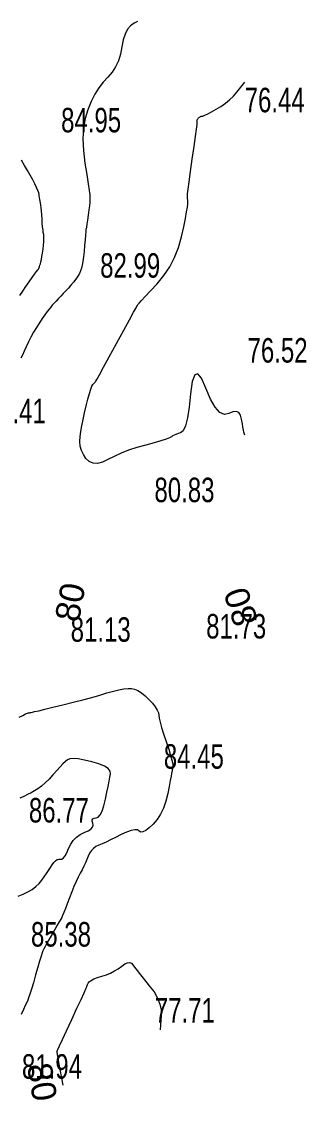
# Model space of a CAD drawing. Header units: metres. Extents: x 431006 to 434411, y 2469261 to 2473208.
# Drawn here: x 433614.7 to 433661.2, y 2471699.2 to 2471875.3 of the extents above; entities that cross this region are included whole.
import ezdxf
from ezdxf.enums import TextEntityAlignment as Align

# ---------------------------------------------------------------- set-up
doc = ezdxf.new("R2010")
doc.units = ezdxf.units.M
doc.header["$MEASUREMENT"] = 0
for name, color, linetype, lineweight in [('CAO DO', 8, 'Continuous', 18), ('MH_DongMuc', 8, 'Continuous', 18), ('MH_DongMuc_Con', 8, 'Continuous', 18)]:
    doc.layers.add(name, color=color, linetype=linetype, lineweight=lineweight)
doc.styles.get("Standard").update_dxf_attribs({"font": 'arial.ttf'})

msp = doc.modelspace()

# ---------------------------------------------------------------- linework, layer by layer
at = {"layer": 'MH_DongMuc_Con', "color": 8, "lineweight": 0}
for points, elevation in [([(433633.66, 2471875.31), (433633.08, 2471875.01), (433632.51, 2471874.6), (433632.02, 2471874.01), (433631.63, 2471873.24), (433631.33, 2471872.28), (433631.11, 2471871.14), (433630.89, 2471869.96), (433630.54, 2471868.87), (433630.08, 2471867.88), (433629.49, 2471866.99), (433628.79, 2471866.2), (433628.05, 2471865.39), (433627.35, 2471864.46), (433626.7, 2471863.4), (433626.1, 2471862.21), (433625.55, 2471860.89), (433625.11, 2471859.44), (433624.84, 2471857.85), (433624.74, 2471856.11), (433624.82, 2471854.22), (433625.07, 2471852.19), (433625.38, 2471850.29), (433625.61, 2471848.8), (433625.78, 2471847.71), (433625.87, 2471847.02), (433625.9, 2471846.74), (433625.89, 2471846.66), (433625.88, 2471846.58), (433625.89, 2471846.49), (433625.89, 2471846.39), (433625.9, 2471846.28), (433625.9, 2471846.1), (433625.87, 2471845.74), (433625.81, 2471845.22), (433625.72, 2471844.54), (433625.6, 2471843.7), (433625.47, 2471842.86), (433625.38, 2471842.21), (433625.31, 2471841.74), (433625.27, 2471841.47), (433625.25, 2471841.37), (433625.24, 2471841.26), (433625.22, 2471840.95), (433625.17, 2471840.42), (433625.11, 2471839.68), (433625.03, 2471838.73), (433624.94, 2471837.74), (433624.84, 2471836.88), (433624.74, 2471836.14), (433624.63, 2471835.53), (433624.52, 2471835.05), (433624.38, 2471834.62), (433624.18, 2471834.18), (433623.91, 2471833.72), (433623.59, 2471833.24), (433623.21, 2471832.74), (433622.79, 2471832.25), (433622.38, 2471831.77), (433621.96, 2471831.31), (433621.55, 2471830.87), (433621.13, 2471830.44), (433620.73, 2471830.04), (433620.37, 2471829.67), (433620.04, 2471829.32), (433619.75, 2471828.99), (433619.5, 2471828.69), (433619.24, 2471828.36), (433618.92, 2471827.93), (433618.55, 2471827.42), (433618.13, 2471826.8), (433617.65, 2471826.1), (433617.16, 2471825.34), (433616.71, 2471824.57), (433616.28, 2471823.79), (433615.88, 2471823.01), (433615.51, 2471822.21), (433615.18, 2471821.46), (433614.88, 2471820.84), (433614.62, 2471820.33)], 84), ([(433651.13, 2471807.79), (433650.97, 2471808.28), (433650.91, 2471808.6), (433650.83, 2471809.06), (433650.74, 2471809.64), (433650.63, 2471810.36), (433650.45, 2471811.03), (433650.16, 2471811.46), (433649.74, 2471811.65), (433649.2, 2471811.6), (433648.54, 2471811.32), (433647.82, 2471811.16), (433647.08, 2471811.49), (433646.33, 2471812.32), (433645.57, 2471813.64), (433644.8, 2471815.46), (433644.08, 2471817.07), (433643.47, 2471817.78), (433642.97, 2471817.6), (433642.58, 2471816.51), (433642.3, 2471814.53), (433642.06, 2471812.32), (433641.78, 2471810.59), (433641.45, 2471809.31), (433641.08, 2471808.5), (433640.67, 2471808.15), (433640.26, 2471808.03), (433639.91, 2471807.9), (433639.61, 2471807.77), (433639.37, 2471807.64), (433639.17, 2471807.5), (433638.87, 2471807.34), (433638.3, 2471807.12), (433637.46, 2471806.85), (433636.36, 2471806.53), (433634.98, 2471806.15), (433633.53, 2471805.74), (433632.19, 2471805.3), (433630.96, 2471804.82), (433629.84, 2471804.32), (433628.83, 2471803.79), (433627.93, 2471803.36), (433627.12, 2471803.17), (433626.4, 2471803.2), (433625.77, 2471803.47), (433625.24, 2471803.97), (433624.82, 2471804.61), (433624.51, 2471805.28), (433624.32, 2471805.99), (433624.25, 2471806.74), (433624.3, 2471807.53), (433624.43, 2471808.38), (433624.59, 2471809.31), (433624.78, 2471810.31), (433625.02, 2471811.4), (433625.29, 2471812.57), (433625.56, 2471813.67), (433625.81, 2471814.57), (433626.03, 2471815.26), (433626.22, 2471815.75), (433626.38, 2471816.03), (433626.52, 2471816.19), (433626.64, 2471816.33), (433626.73, 2471816.45), (433626.8, 2471816.53), (433626.85, 2471816.59), (433627.01, 2471816.88), (433627.44, 2471817.63), (433628.11, 2471818.86), (433629.04, 2471820.57), (433630.23, 2471822.75), (433631.42, 2471824.92), (433632.34, 2471826.62), (433633, 2471827.84), (433633.41, 2471828.57), (433633.55, 2471828.83), (433633.56, 2471828.86), (433633.59, 2471828.89), (433633.62, 2471828.94), (433633.67, 2471829.01), (433633.72, 2471829.09), (433633.9, 2471829.29), (433634.29, 2471829.73), (433634.92, 2471830.41), (433635.77, 2471831.33), (433636.84, 2471832.49), (433637.95, 2471833.82), (433638.91, 2471835.25), (433639.7, 2471836.78), (433640.34, 2471838.41), (433640.82, 2471840.15), (433641.18, 2471841.79), (433641.46, 2471843.15), (433641.66, 2471844.22), (433641.79, 2471845.01), (433641.83, 2471845.51), (433641.83, 2471845.84), (433641.83, 2471846.14), (433641.82, 2471846.39), (433641.81, 2471846.6), (433641.79, 2471846.78), (433641.81, 2471847.14), (433641.89, 2471847.93), (433642.05, 2471849.14), (433642.28, 2471850.78), (433642.58, 2471852.84), (433642.88, 2471854.9), (433643.1, 2471856.53), (433643.26, 2471857.72), (433643.35, 2471858.48), (433643.37, 2471858.8), (433643.36, 2471858.91), (433643.35, 2471859), (433643.36, 2471859.09), (433643.37, 2471859.17), (433643.39, 2471859.24), (433643.42, 2471859.31), (433643.47, 2471859.39), (433643.52, 2471859.46), (433643.59, 2471859.54), (433643.66, 2471859.62), (433643.75, 2471859.69), (433643.84, 2471859.75), (433643.93, 2471859.78), (433644.03, 2471859.81), (433644.13, 2471859.82), (433644.31, 2471859.86), (433644.63, 2471860), (433645.09, 2471860.23), (433645.7, 2471860.55), (433646.46, 2471860.97), (433647.26, 2471861.44), (433647.99, 2471861.96), (433648.67, 2471862.52), (433649.29, 2471863.12), (433649.84, 2471863.75), (433651.15, 2471865.39)], 78), ([(433614.47, 2471830.59), (433614.93, 2471831.29), (433615.43, 2471832.02), (433615.96, 2471832.78), (433616.47, 2471833.49), (433616.87, 2471834.05), (433617.18, 2471834.47), (433617.39, 2471834.75), (433617.49, 2471834.89), (433617.55, 2471834.98), (433617.61, 2471835.12), (433617.68, 2471835.29), (433617.75, 2471835.5), (433617.82, 2471835.75), (433617.89, 2471836.07), (433617.97, 2471836.46), (433618.06, 2471836.94), (433618.15, 2471837.49), (433618.25, 2471838.13), (433618.33, 2471838.77), (433618.38, 2471839.33), (433618.4, 2471839.8), (433618.39, 2471840.2), (433618.35, 2471840.51), (433618.29, 2471840.83), (433618.24, 2471841.24), (433618.18, 2471841.75), (433618.13, 2471842.35), (433618.08, 2471843.05), (433618.03, 2471843.76), (433617.98, 2471844.37), (433617.93, 2471844.9), (433617.87, 2471845.33), (433617.81, 2471845.68), (433617.76, 2471845.98), (433617.71, 2471846.26), (433617.67, 2471846.54), (433617.63, 2471846.79), (433617.6, 2471847.04), (433617.54, 2471847.33), (433617.41, 2471847.71), (433617.2, 2471848.2), (433616.92, 2471848.79), (433616.56, 2471849.47), (433616.15, 2471850.22), (433615.71, 2471850.99), (433615.23, 2471851.8), (433614.72, 2471852.63)], 86), ([(433614.34, 2471761.75), (433614.94, 2471762.05), (433615.39, 2471762.27), (433615.69, 2471762.41), (433615.84, 2471762.45), (433615.92, 2471762.46), (433616.03, 2471762.48), (433616.17, 2471762.5), (433616.33, 2471762.53), (433616.51, 2471762.57), (433616.87, 2471762.65), (433617.54, 2471762.81), (433618.53, 2471763.05), (433619.84, 2471763.37), (433621.47, 2471763.76), (433623.18, 2471764.19), (433624.76, 2471764.59), (433626.2, 2471764.98), (433627.5, 2471765.35), (433628.67, 2471765.71), (433629.71, 2471766.01), (433630.62, 2471766.24), (433631.42, 2471766.38), (433632.1, 2471766.45), (433632.65, 2471766.44), (433633.17, 2471766.33), (433633.71, 2471766.09), (433634.28, 2471765.74), (433634.87, 2471765.25), (433635.5, 2471764.65), (433636.07, 2471764.01), (433636.52, 2471763.43), (433636.85, 2471762.92), (433637.05, 2471762.46), (433637.12, 2471762.06), (433637.17, 2471761.59), (433637.32, 2471760.93), (433637.56, 2471760.07), (433637.89, 2471759.02), (433638.32, 2471757.78), (433638.74, 2471756.54), (433639.05, 2471755.52), (433639.27, 2471754.72), (433639.39, 2471754.14), (433639.4, 2471753.78), (433639.37, 2471753.54), (433639.34, 2471753.32), (433639.31, 2471753.13), (433639.28, 2471752.96), (433639.26, 2471752.82), (433639.21, 2471752.58), (433639.12, 2471752.1), (433638.98, 2471751.39), (433638.8, 2471750.45), (433638.58, 2471749.27), (433638.28, 2471748.04), (433637.9, 2471746.92), (433637.42, 2471745.93), (433636.86, 2471745.05), (433636.2, 2471744.29), (433635.55, 2471743.68), (433634.99, 2471743.26), (433634.54, 2471743.04), (433634.18, 2471743.01), (433633.92, 2471743.17), (433633.63, 2471743.35), (433633.2, 2471743.38), (433632.61, 2471743.26), (433631.88, 2471743), (433630.99, 2471742.58), (433630.08, 2471742.11), (433629.26, 2471741.71), (433628.53, 2471741.37), (433627.89, 2471741.08), (433627.35, 2471740.86), (433626.88, 2471740.63), (433626.47, 2471740.33), (433626.12, 2471739.97), (433625.83, 2471739.55), (433625.6, 2471739.05), (433625.38, 2471738.52), (433625.15, 2471737.98), (433624.88, 2471737.42), (433624.6, 2471736.85), (433624.29, 2471736.27), (433623.97, 2471735.64), (433623.63, 2471734.92), (433623.28, 2471734.12), (433622.92, 2471733.23), (433622.55, 2471732.25), (433622.2, 2471731.31), (433621.89, 2471730.52), (433621.64, 2471729.89), (433621.44, 2471729.41), (433621.29, 2471729.08), (433621.12, 2471728.77), (433620.89, 2471728.34), (433620.57, 2471727.79), (433620.18, 2471727.11), (433619.72, 2471726.32), (433619.26, 2471725.53), (433618.88, 2471724.86), (433618.58, 2471724.33), (433618.37, 2471723.92), (433618.23, 2471723.63), (433618.1, 2471723.3), (433617.92, 2471722.74), (433617.68, 2471721.95), (433617.38, 2471720.93), (433617.03, 2471719.68), (433616.67, 2471718.42), (433616.36, 2471717.38), (433616.11, 2471716.55), (433615.9, 2471715.94), (433615.74, 2471715.55), (433615.58, 2471715.19), (433615.35, 2471714.68), (433615.06, 2471714.03), (433614.7, 2471713.23)], 84), ([(433614.18, 2471732.53), (433615.01, 2471732.89), (433615.78, 2471733.24), (433616.47, 2471733.65), (433617.08, 2471734.1), (433617.6, 2471734.6), (433618.05, 2471735.15), (433618.45, 2471735.71), (433618.82, 2471736.24), (433619.16, 2471736.75), (433619.47, 2471737.22), (433619.76, 2471737.66), (433620.03, 2471738.04), (433620.3, 2471738.32), (433620.56, 2471738.5), (433620.82, 2471738.58), (433621.07, 2471738.57), (433621.32, 2471738.59), (433621.58, 2471738.77), (433621.85, 2471739.12), (433622.13, 2471739.63), (433622.42, 2471740.31), (433622.76, 2471741.02), (433623.18, 2471741.64), (433623.68, 2471742.16), (433624.28, 2471742.58), (433624.95, 2471742.92), (433625.59, 2471743.21), (433626.04, 2471743.5), (433626.32, 2471743.81), (433626.43, 2471744.13), (433626.36, 2471744.46), (433626.25, 2471744.76), (433626.26, 2471745), (433626.36, 2471745.17), (433626.57, 2471745.28), (433626.89, 2471745.32), (433627.25, 2471745.45), (433627.58, 2471745.82), (433627.89, 2471746.43), (433628.17, 2471747.27), (433628.43, 2471748.36), (433628.66, 2471749.49), (433628.86, 2471750.46), (433629.03, 2471751.29), (433629.16, 2471751.97), (433629.26, 2471752.49), (433629.2, 2471752.93), (433628.87, 2471753.35), (433628.25, 2471753.75), (433627.36, 2471754.12), (433626.19, 2471754.48), (433624.98, 2471754.76), (433623.98, 2471754.94), (433623.19, 2471755), (433622.6, 2471754.96), (433622.21, 2471754.8), (433621.9, 2471754.53), (433621.5, 2471754.15), (433621.03, 2471753.66), (433620.48, 2471753.07), (433619.86, 2471752.36), (433619.22, 2471751.64), (433618.59, 2471751.02), (433617.99, 2471750.49), (433617.42, 2471750.06), (433616.87, 2471749.71), (433616.32, 2471749.42), (433615.73, 2471749.12), (433615.1, 2471748.82), (433614.44, 2471748.53)], 86), ([(433621.51, 2471701.68), (433620.83, 2471705.39), (433620.7, 2471706.16), (433620.6, 2471706.72), (433620.54, 2471707.06), (433620.52, 2471707.19), (433620.53, 2471707.21), (433620.53, 2471707.23), (433620.53, 2471707.25), (433620.54, 2471707.27), (433620.55, 2471707.28), (433620.65, 2471707.5), (433620.93, 2471708.12), (433621.41, 2471709.15), (433622.07, 2471710.58), (433622.93, 2471712.42), (433623.78, 2471714.26), (433624.45, 2471715.7), (433624.93, 2471716.74), (433625.22, 2471717.39), (433625.32, 2471717.64), (433625.35, 2471717.7), (433625.39, 2471717.81), (433625.45, 2471717.95), (433625.52, 2471718.12), (433625.62, 2471718.34), (433625.79, 2471718.57), (433626.1, 2471718.8), (433626.54, 2471719.03), (433627.11, 2471719.25), (433627.82, 2471719.48), (433628.57, 2471719.72), (433629.27, 2471720), (433629.92, 2471720.33), (433630.52, 2471720.7), (433631.07, 2471721.12), (433631.56, 2471721.48), (433631.99, 2471721.68), (433632.36, 2471721.73), (433632.66, 2471721.62), (433632.9, 2471721.36), (433633.17, 2471720.95), (433633.57, 2471720.4), (433634.11, 2471719.72), (433634.78, 2471718.89), (433635.57, 2471717.93), (433636.34, 2471716.91), (433636.92, 2471715.91), (433637.31, 2471714.93), (433637.51, 2471713.97), (433637.53, 2471713.03), (433637.32, 2471710.71)], 78)]:
    msp.add_lwpolyline(points, dxfattribs=dict(at, elevation=elevation))

# ---------------------------------------------------------------- texts
at = {"layer": 'CAO DO', "color": 8, "lineweight": 0, "width": 0.7}
for s, p in [('76.44', (433651.12, 2471860.47, 76.44)), ('84.95', (433621.19, 2471857.19, 84.95)), ('82.99', (433627.56, 2471833.47, 82.99)), ('76.52', (433651.59, 2471819.62, 76.52)), ('82.41', (433608.91, 2471809.72, 82.41)), ('80.83', (433636.41, 2471796.84, 80.83)), ('81.13', (433622.75, 2471774.06, 81.13)), ('81.73', (433644.84, 2471774.59, 81.73)), ('84.45', (433637.94, 2471753.34, 84.44)), ('86.77', (433615.94, 2471744.56, 86.77)), ('85.38', (433616.28, 2471724.31, 85.38)), ('77.71', (433636.47, 2471711.91, 77.71)), ('81.94', (433614.81, 2471702.75, 81.94))]:
    msp.add_text(s, height=4, dxfattribs=at).set_placement(p)
at = {"layer": 'MH_DongMuc', "color": 8, "lineweight": 0}
for rotation, p in [(79.6072, (433622.66, 2471780.53, 80)), (108.1907, (433650.48, 2471779.74, 80)), (279.7702, (433618.11, 2471702.22, 80))]:
    msp.add_text('80', height=4, rotation=rotation, dxfattribs=at).set_placement(p, align=Align.MIDDLE)

doc.saveas('drawing.dxf')
